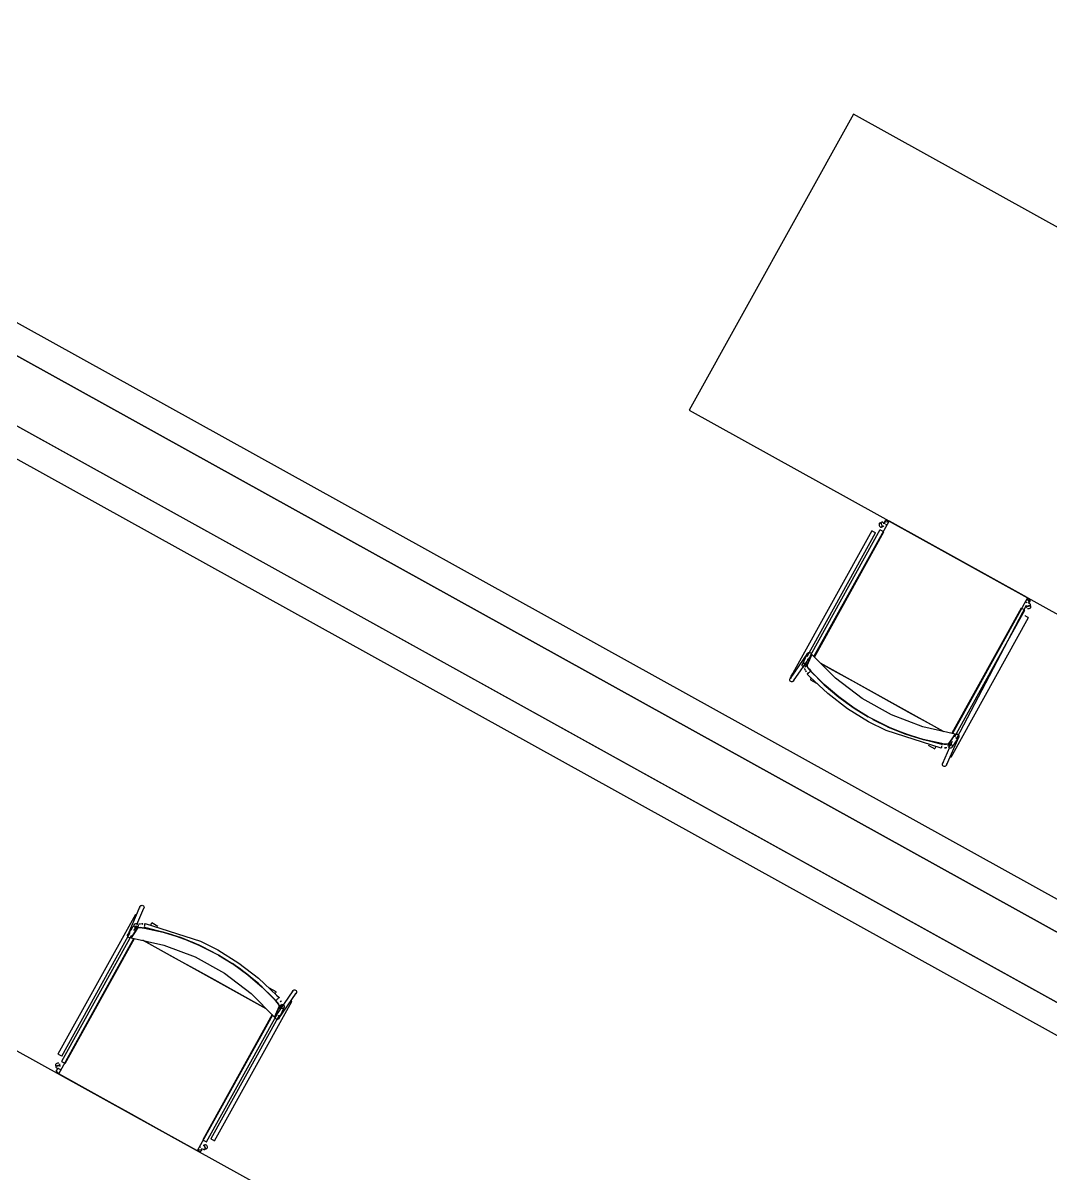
# Model space of a CAD drawing. Header units: metres. Extents: x 2.5 to 42.6, y 0.9 to 31.9.
# Drawn here: x 34.247 to 35.3, y 21.062 to 22.24 of the extents above; entities that cross this region are included whole.
import ezdxf

# ---------------------------------------------------------------- set-up
doc = ezdxf.new("R2010")
doc.units = ezdxf.units.M
for name, color, linetype in [('ARREDI', 9, 'Continuous'), ('PARETI_STRUTTURE', 7, 'Continuous'), ('PORTE_SCALE', 2, 'Continuous')]:
    doc.layers.add(name, color=color, linetype=linetype)

msp = doc.modelspace()

# ---------------------------------------------------------------- linework, layer by layer
at = {"layer": 'ARREDI'}
for points in [[(34.9293, 21.8435), (35.4803, 21.5381), (35.6483, 21.8412), (35.0973, 22.1466)], [(35.1295, 21.727), (35.1292, 21.7277), (35.129, 21.7284), (35.1292, 21.7277)], [(35.2753, 21.6504), (35.2761, 21.6505), (35.2768, 21.6502), (35.2774, 21.6497), (35.2778, 21.6491), (35.2779, 21.6486), (35.2779, 21.6484), (35.2778, 21.6476), (35.2775, 21.647), (35.2769, 21.6465), (35.2775, 21.647), (35.2777, 21.6473), (35.2778, 21.6476), (35.2779, 21.6484), (35.2778, 21.6491), (35.2774, 21.6497), (35.2768, 21.6502), (35.2761, 21.6505)], [(34.2841, 21.1647), (34.2834, 21.1647), (34.2827, 21.1649), (34.2821, 21.1654), (34.2817, 21.166), (34.2815, 21.1665), (34.2815, 21.1668), (34.2816, 21.1675), (34.282, 21.1682), (34.2826, 21.1687), (34.282, 21.1682), (34.2818, 21.1679), (34.2816, 21.1675), (34.2815, 21.1668), (34.2817, 21.166), (34.2821, 21.1654), (34.2827, 21.1649), (34.2834, 21.1647)], [(34.4303, 21.0875), (34.4304, 21.0867)]]:
    msp.add_lwpolyline(points, close=True, dxfattribs=at)
for points in [[(35.0569, 21.5911), (35.1339, 21.73)], [(35.1286, 21.7272), (35.1283, 21.7279), (35.1278, 21.7284), (35.1273, 21.7287), (35.1267, 21.7288), (35.1264, 21.7288), (35.1264, 21.7288), (35.1263, 21.7287), (35.1259, 21.7283), (35.1258, 21.7277), (35.1258, 21.727)], [(35.1332, 21.7292), (35.1328, 21.7299), (35.1323, 21.7303), (35.1315, 21.7306), (35.1308, 21.7306), (35.1301, 21.7303), (35.1295, 21.7298), (35.1293, 21.7295), (35.1291, 21.7292), (35.129, 21.7284)], [(35.1332, 21.7292), (35.1328, 21.7299), (35.1323, 21.7303), (35.1316, 21.7306), (35.1308, 21.7306), (35.1303, 21.7304), (35.1301, 21.7303), (35.1295, 21.7298), (35.1291, 21.7292), (35.129, 21.7284)], [(35.1339, 21.73), (35.2756, 21.6514)], [(35.2752, 21.6516), (35.2517, 21.6646), (35.2282, 21.6777), (35.2047, 21.6907), (35.1813, 21.7037), (35.1578, 21.7167), (35.1343, 21.7297)], [(35.1162, 21.72), (35.1162, 21.72)], [(35.1163, 21.7199), (35.1165, 21.7198), (35.117, 21.7195)], [(35.117, 21.7195), (35.1176, 21.7192), (35.1182, 21.7189), (35.1189, 21.7185), (35.1194, 21.7182), (35.1198, 21.718), (35.12, 21.7179)], [(35.1266, 21.7255), (35.1264, 21.7262), (35.126, 21.7269), (35.1255, 21.7274), (35.125, 21.7278), (35.1245, 21.7278), (35.1242, 21.7278), (35.1242, 21.7278), (35.124, 21.7277), (35.1237, 21.7273), (35.1235, 21.7267), (35.1235, 21.7261)], [(35.1235, 21.7261), (35.1237, 21.7253), (35.1241, 21.7247), (35.1246, 21.7242), (35.1251, 21.7238), (35.1256, 21.7237), (35.1259, 21.7238), (35.1259, 21.7238), (35.1261, 21.7239), (35.1264, 21.7243), (35.1266, 21.7248), (35.1266, 21.7255)], [(35.1276, 21.7192), (35.1271, 21.7195), (35.1264, 21.7198), (35.1258, 21.7202), (35.1252, 21.7205), (35.1248, 21.7207), (35.1245, 21.7209)], [(35.1258, 21.727), (35.126, 21.7263), (35.1263, 21.7257), (35.1268, 21.7251), (35.1273, 21.7248)], [(35.1282, 21.7248), (35.1283, 21.7249)], [(35.1301, 21.7266), (35.1308, 21.7263), (35.1316, 21.7263)], [(35.1301, 21.7266), (35.1308, 21.7263), (35.1316, 21.7263), (35.132, 21.7265)], [(35.2756, 21.6514), (35.1987, 21.5125)], [(35.2736, 21.648), (35.2738, 21.6475), (35.2741, 21.6469), (35.2747, 21.6464)], [(35.2738, 21.6475), (35.2741, 21.6469), (35.2747, 21.6464)], [(35.2762, 21.6462), (35.2769, 21.6465)], [(35.2762, 21.6462), (35.2769, 21.6465)], [(35.2729, 21.6387), (35.2726, 21.6388), (35.2722, 21.639), (35.2716, 21.6394), (35.271, 21.6397), (35.2703, 21.6401), (35.2698, 21.6404)], [(35.2744, 21.6435), (35.2747, 21.6431), (35.2753, 21.6428), (35.276, 21.6427), (35.2767, 21.6428), (35.2774, 21.643)], [(35.2757, 21.6428), (35.2752, 21.6425), (35.2748, 21.642), (35.2746, 21.6415), (35.2746, 21.6414), (35.2747, 21.6411)], [(35.2756, 21.6404), (35.2763, 21.6403), (35.2771, 21.6403), (35.2778, 21.6406)], [(35.2778, 21.6406), (35.2784, 21.6409), (35.2788, 21.6414), (35.2789, 21.6419), (35.2789, 21.642), (35.2788, 21.6423), (35.2784, 21.6427), (35.2779, 21.643), (35.2772, 21.6431), (35.2764, 21.643), (35.2757, 21.6428)], [(35.2774, 21.643), (35.278, 21.6433), (35.2784, 21.6438), (35.2786, 21.6443), (35.2785, 21.6444), (35.2785, 21.6445), (35.2784, 21.6447), (35.2781, 21.6451), (35.2775, 21.6454), (35.2768, 21.6455)], [(35.2727, 21.6332), (35.2729, 21.6331), (35.2733, 21.6329), (35.2739, 21.6326), (35.2745, 21.6322), (35.2752, 21.6319), (35.2757, 21.6316)], [(35.2758, 21.6315), (35.2762, 21.6313), (35.2765, 21.6312), (35.2765, 21.6311), (35.2765, 21.6311)], [(35.051, 21.5915), (35.0504, 21.592), (35.0501, 21.5927), (35.05, 21.5934), (35.0501, 21.5942), (35.0503, 21.5946), (35.0503, 21.5946), (35.0505, 21.5948), (35.0511, 21.5953), (35.0518, 21.5955)], [(35.195, 21.502), (35.1983, 21.5069), (35.2016, 21.5118), (35.1682, 21.5194), (35.1362, 21.5316), (35.1062, 21.5482), (35.0789, 21.5689), (35.0548, 21.5932), (35.0524, 21.5878), (35.05, 21.5824), (35.0501, 21.5815), (35.0508, 21.58), (35.0522, 21.5782), (35.0538, 21.5763)], [(35.0507, 21.5883), (35.0511, 21.5892)], [(35.0518, 21.5955), (35.0525, 21.5955), (35.0532, 21.5952), (35.0538, 21.5947), (35.0542, 21.5941), (35.0543, 21.5933), (35.0541, 21.5926)], [(35.053, 21.5917), (35.0548, 21.5932)], [(35.037, 21.577), (35.037, 21.5771), (35.0371, 21.577), (35.0373, 21.5769), (35.0378, 21.5766)], [(35.0378, 21.5766), (35.0384, 21.5763)], [(35.0467, 21.5802), (35.0459, 21.5805), (35.0454, 21.581), (35.045, 21.5816), (35.0449, 21.5823), (35.0449, 21.5824), (35.045, 21.583), (35.0451, 21.5832), (35.0454, 21.5837), (35.046, 21.5841), (35.0467, 21.5844)], [(35.0467, 21.5844), (35.0474, 21.5843), (35.0482, 21.5841), (35.0487, 21.5836), (35.0491, 21.583), (35.0492, 21.5822), (35.0492, 21.5822), (35.0491, 21.5815), (35.049, 21.5814), (35.0487, 21.5809), (35.0481, 21.5804), (35.0474, 21.5802)], [(35.0479, 21.5776), (35.0471, 21.5791)], [(35.0471, 21.5791), (35.0478, 21.5776)], [(35.0477, 21.5814), (35.0494, 21.5853), (35.0499, 21.5865)], [(35.0492, 21.5757), (35.0484, 21.5768)], [(35.0484, 21.5768), (35.0491, 21.5758)], [(35.0537, 21.5763), (35.0521, 21.5782), (35.0508, 21.5801), (35.0501, 21.5816), (35.0499, 21.5824)], [(35.0501, 21.5733), (35.0503, 21.5735), (35.0507, 21.5739), (35.0512, 21.5743), (35.0518, 21.5748), (35.0523, 21.5753)], [(35.0523, 21.5753), (35.0528, 21.5757), (35.0531, 21.576), (35.0533, 21.5762)], [(35.098, 21.5384), (35.0822, 21.5498), (35.0675, 21.5625), (35.0537, 21.5763)], [(35.0538, 21.5762), (35.0675, 21.5624), (35.0823, 21.5497), (35.098, 21.5384)], [(35.0635, 21.5844), (35.0761, 21.5774), (35.0962, 21.5663), (35.1164, 21.5551), (35.1366, 21.5439), (35.1568, 21.5327), (35.1769, 21.5215), (35.1895, 21.5146)], [(35.1894, 21.5146), (35.0635, 21.5844)], [(35.0347, 21.5653), (35.0339, 21.5653), (35.0332, 21.5656), (35.0327, 21.5661), (35.0323, 21.5667), (35.0322, 21.5675), (35.0323, 21.5682), (35.0325, 21.5686), (35.0325, 21.5686), (35.0327, 21.5688), (35.0333, 21.5693), (35.034, 21.5695)], [(35.0365, 21.5674), (35.0363, 21.5666), (35.0361, 21.5662), (35.0361, 21.5662), (35.036, 21.566), (35.0354, 21.5655), (35.0347, 21.5653)], [(35.0507, 21.5738), (35.05, 21.5747)], [(35.0501, 21.5733), (35.0501, 21.5733)], [(35.0542, 21.5693), (35.0539, 21.5686), (35.0535, 21.5681), (35.0533, 21.5676), (35.0532, 21.5674)], [(35.1123, 21.5296), (35.098, 21.5383)], [(35.0981, 21.5383), (35.1123, 21.5296)], [(35.1172, 21.5269), (35.1318, 21.5196)], [(35.1318, 21.5196), (35.1172, 21.5269)], [(35.1323, 21.5193), (35.1501, 21.5121), (35.1687, 21.5063), (35.1876, 21.502)], [(35.1878, 21.502), (35.1688, 21.5063), (35.1502, 21.5121), (35.1324, 21.5193)], [(35.1986, 21.5043), (35.1978, 21.5031), (35.1945, 21.4982)], [(35.2016, 21.5118), (35.2012, 21.5089), (35.2016, 21.5118)], [(35.2014, 21.511), (35.2019, 21.5115), (35.2026, 21.5118), (35.2034, 21.5118), (35.2041, 21.5116), (35.2047, 21.5111), (35.2051, 21.5105)], [(35.2051, 21.5105), (35.2053, 21.5098), (35.2052, 21.509), (35.2051, 21.5088), (35.2051, 21.5088), (35.2049, 21.5084), (35.2043, 21.5079), (35.2036, 21.5076), (35.2029, 21.5075), (35.2022, 21.5078)], [(35.1805, 21.4968), (35.1807, 21.497), (35.1809, 21.4975), (35.1812, 21.498), (35.1816, 21.4987)], [(35.1876, 21.4995), (35.1874, 21.4988), (35.1873, 21.4981), (35.1872, 21.4976), (35.1872, 21.4974), (35.1872, 21.4973), (35.1872, 21.4973), (35.1872, 21.4976)], [(35.1879, 21.5016), (35.1879, 21.5014), (35.1878, 21.5009), (35.1877, 21.5003)], [(35.1878, 21.502), (35.1902, 21.5016), (35.1925, 21.5015), (35.1942, 21.5017), (35.195, 21.502)], [(35.195, 21.502), (35.1942, 21.5017), (35.1926, 21.5015), (35.1903, 21.5016), (35.1878, 21.502)], [(35.1928, 21.4978), (35.192, 21.4977), (35.1907, 21.4978)], [(35.1907, 21.4977), (35.192, 21.4977)], [(35.1943, 21.4994), (35.1944, 21.5001), (35.1946, 21.5007), (35.1947, 21.5008), (35.1952, 21.5013), (35.1952, 21.5013), (35.1959, 21.5016), (35.1966, 21.5016), (35.1973, 21.5014), (35.1979, 21.5009), (35.1984, 21.5003)], [(35.1984, 21.5003), (35.1985, 21.4996), (35.1985, 21.4988), (35.1982, 21.4983), (35.1981, 21.4982), (35.1976, 21.4977), (35.1976, 21.4977), (35.1969, 21.4974), (35.1962, 21.4974), (35.1955, 21.4976), (35.1949, 21.4981)], [(35.1886, 21.48), (35.1884, 21.4807), (35.1885, 21.4815), (35.1886, 21.4817), (35.1886, 21.4817), (35.1888, 21.4821), (35.1894, 21.4826)], [(35.1925, 21.4817), (35.1927, 21.4809), (35.1926, 21.4802), (35.1925, 21.48), (35.1925, 21.48), (35.1923, 21.4795), (35.1917, 21.479), (35.191, 21.4787), (35.1903, 21.4787), (35.1896, 21.4789), (35.189, 21.4794), (35.1886, 21.48)], [(35.196, 21.489), (35.1965, 21.4886)], [(35.1965, 21.4886), (35.197, 21.4884), (35.1972, 21.4883)], [(35.1973, 21.4882), (35.1973, 21.4882)], [(34.3669, 21.3335), (34.3668, 21.3342), (34.3669, 21.335), (34.3669, 21.3352), (34.3669, 21.3352), (34.3672, 21.3356), (34.3677, 21.3361), (34.3684, 21.3364), (34.3692, 21.3365), (34.3699, 21.3362), (34.3705, 21.3358), (34.3709, 21.3352)], [(34.3709, 21.3352), (34.3711, 21.3344), (34.371, 21.3337), (34.3709, 21.3335), (34.3709, 21.3335), (34.3707, 21.333), (34.3701, 21.3325)], [(34.3611, 21.3149), (34.3609, 21.3156), (34.361, 21.3163), (34.3613, 21.3168), (34.3613, 21.317), (34.3618, 21.3174), (34.3619, 21.3175), (34.3626, 21.3177), (34.3633, 21.3178), (34.364, 21.3176), (34.3646, 21.3171)], [(34.365, 21.3165), (34.3652, 21.3157), (34.3651, 21.315), (34.3649, 21.3145), (34.3648, 21.3143), (34.3643, 21.3139), (34.3636, 21.3136), (34.3628, 21.3135), (34.3621, 21.3138), (34.3615, 21.3142), (34.3611, 21.3149)], [(34.3629, 21.3265), (34.3625, 21.3268), (34.3622, 21.3269)], [(34.3622, 21.3269), (34.3622, 21.3269)], [(34.3635, 21.3262), (34.3629, 21.3265)], [(34.3658, 21.3173), (34.3675, 21.3175)], [(34.3674, 21.3175), (34.3658, 21.3173)], [(34.3697, 21.3174), (34.3684, 21.3174)], [(34.3687, 21.3174), (34.3698, 21.3173)], [(34.3711, 21.3172), (34.3721, 21.317)], [(34.3722, 21.317), (34.3711, 21.3172)], [(34.3719, 21.3156), (34.372, 21.3164), (34.3722, 21.317)], [(34.3722, 21.3175), (34.3723, 21.3178), (34.3723, 21.3178), (34.3723, 21.3178)], [(34.3789, 21.3183), (34.3788, 21.3181), (34.3786, 21.3177), (34.3782, 21.3171), (34.3779, 21.3165)], [(34.3544, 21.3046), (34.3542, 21.3054), (34.3543, 21.3061), (34.3544, 21.3063), (34.3544, 21.3063), (34.3546, 21.3068), (34.3551, 21.3073), (34.3558, 21.3076), (34.3566, 21.3076)], [(34.3581, 21.3042), (34.3575, 21.3037), (34.3568, 21.3034), (34.3561, 21.3033), (34.3554, 21.3036), (34.3548, 21.304), (34.3543, 21.3046)], [(34.3717, 21.3132), (34.3693, 21.3135), (34.367, 21.3136), (34.3653, 21.3135), (34.3645, 21.3131), (34.3612, 21.3082), (34.3579, 21.3033), (34.3913, 21.2958), (34.4233, 21.2836), (34.4533, 21.267), (34.4806, 21.2463), (34.5047, 21.2219), (34.5071, 21.2273), (34.5095, 21.2327)], [(34.3579, 21.3033), (34.3582, 21.3056)], [(34.3608, 21.3107), (34.3617, 21.312), (34.3641, 21.3156)], [(34.3645, 21.3131), (34.3652, 21.3135), (34.3669, 21.3136), (34.3692, 21.3135), (34.3717, 21.3132)], [(34.3716, 21.3136), (34.3716, 21.3138), (34.3717, 21.3143), (34.3718, 21.3149)], [(34.3717, 21.3132), (34.3907, 21.3089), (34.4093, 21.303), (34.4273, 21.2957), (34.4423, 21.2882)], [(34.4423, 21.2882), (34.4274, 21.2957), (34.4094, 21.303), (34.3908, 21.3088), (34.3718, 21.3131)], [(34.4256, 21.0852), (34.2838, 21.1638), (34.3608, 21.3026)], [(34.4959, 21.2308), (34.4834, 21.2377), (34.4633, 21.2489), (34.4431, 21.2601), (34.4229, 21.2713), (34.4027, 21.2825), (34.3826, 21.2936), (34.37, 21.3006)], [(34.37, 21.3006), (34.4959, 21.2308)], [(34.4611, 21.277), (34.4472, 21.2855)], [(34.4472, 21.2855), (34.4612, 21.277)], [(34.0791, 21.277), (34.6301, 20.9716)], [(34.5056, 21.239), (34.4919, 21.2528), (34.4772, 21.2654), (34.4616, 21.2767)], [(34.4617, 21.2767), (34.4772, 21.2654), (34.492, 21.2527), (34.5057, 21.2389)], [(34.5052, 21.2459), (34.5056, 21.2465), (34.5059, 21.2471), (34.5062, 21.2475), (34.5063, 21.2477)], [(34.523, 21.2478), (34.5231, 21.2485), (34.5234, 21.249), (34.5234, 21.249), (34.5235, 21.2492), (34.5241, 21.2496), (34.5248, 21.2499)], [(34.5248, 21.2499), (34.5256, 21.2499), (34.5262, 21.2496), (34.5268, 21.2491), (34.5272, 21.2484), (34.5273, 21.2477), (34.5272, 21.247), (34.5269, 21.2465), (34.5269, 21.2465), (34.5268, 21.2463), (34.5262, 21.2459), (34.5255, 21.2456)], [(34.5095, 21.2327), (34.5094, 21.2336), (34.5086, 21.2351), (34.5073, 21.237), (34.5057, 21.2389)], [(34.5057, 21.2389), (34.5074, 21.2369), (34.5087, 21.2351), (34.5094, 21.2336), (34.5095, 21.2327)], [(34.5071, 21.2399), (34.5067, 21.2394), (34.5063, 21.2391), (34.5062, 21.239)], [(34.5092, 21.2417), (34.5093, 21.2418), (34.5094, 21.2419), (34.5093, 21.2418), (34.5091, 21.2416), (34.5087, 21.2413), (34.5082, 21.2409), (34.5077, 21.2404), (34.5071, 21.2399)], [(34.5125, 21.2352), (34.5101, 21.2298), (34.5095, 21.2285)], [(34.5128, 21.2308), (34.512, 21.2308), (34.5113, 21.2311), (34.5107, 21.2316), (34.5104, 21.2322), (34.5103, 21.2329), (34.5103, 21.2329), (34.5104, 21.2336), (34.5104, 21.2338), (34.5108, 21.2343), (34.5114, 21.2347), (34.5121, 21.235)], [(34.5109, 21.2386), (34.5116, 21.2376)], [(34.5116, 21.2375), (34.5109, 21.2386)], [(34.5135, 21.2347), (34.5141, 21.2342), (34.5145, 21.2336), (34.5146, 21.2328), (34.5146, 21.2328), (34.5144, 21.2321), (34.5144, 21.232), (34.5141, 21.2315), (34.5135, 21.231), (34.5128, 21.2308)], [(34.5217, 21.2385), (34.5211, 21.2388)], [(34.5224, 21.2381), (34.5224, 21.2381), (34.5224, 21.2381), (34.5221, 21.2383), (34.5217, 21.2385)], [(34.5026, 21.2241), (34.4256, 21.0852)], [(34.507, 21.2239), (34.5047, 21.2219)], [(34.5047, 21.2219), (34.507, 21.2239)], [(34.5077, 21.2196), (34.5069, 21.2197), (34.5062, 21.2199), (34.5057, 21.2204), (34.5053, 21.2211), (34.5052, 21.2218)], [(34.5084, 21.2236), (34.509, 21.2231), (34.5094, 21.2225), (34.5095, 21.2217), (34.5094, 21.221), (34.5091, 21.2206), (34.5091, 21.2205), (34.509, 21.2203), (34.5084, 21.2199), (34.5077, 21.2196)], [(34.2817, 21.1746), (34.2811, 21.1742), (34.2807, 21.1738), (34.2805, 21.1733), (34.2806, 21.1731), (34.2807, 21.1728), (34.281, 21.1724), (34.2816, 21.1722), (34.2823, 21.1721), (34.283, 21.1721), (34.2837, 21.1723)], [(34.2838, 21.1747), (34.2831, 21.1749), (34.2824, 21.1748), (34.2817, 21.1746)], [(34.2837, 21.1836), (34.2833, 21.1839), (34.283, 21.184), (34.283, 21.184), (34.283, 21.184)], [(34.2867, 21.1819), (34.2865, 21.182), (34.2862, 21.1823), (34.2856, 21.1826), (34.285, 21.1829), (34.2843, 21.1833), (34.2837, 21.1836)], [(34.2866, 21.1765), (34.2868, 21.1764), (34.2873, 21.1761), (34.2878, 21.1758), (34.2885, 21.1754), (34.2891, 21.1751), (34.2897, 21.1748)], [(34.282, 21.1722), (34.2815, 21.1718), (34.2811, 21.1714), (34.2809, 21.1709), (34.2809, 21.1707), (34.2809, 21.1707), (34.281, 21.1704), (34.2814, 21.17), (34.2819, 21.1697), (34.2826, 21.1696), (34.2834, 21.1697)], [(34.2851, 21.1717), (34.2847, 21.172), (34.2842, 21.1723), (34.2835, 21.1724), (34.2827, 21.1724), (34.282, 21.1722)], [(34.2857, 21.1676), (34.2853, 21.1683), (34.2847, 21.1687), (34.284, 21.169), (34.2833, 21.169), (34.2826, 21.1687)], [(34.2858, 21.1672), (34.2857, 21.1676), (34.2853, 21.1683), (34.2847, 21.1687), (34.284, 21.169), (34.2833, 21.169), (34.2826, 21.1687)], [(34.2837, 21.1723), (34.2843, 21.1727), (34.2847, 21.1731), (34.2848, 21.1736), (34.2848, 21.1738), (34.2847, 21.1741)], [(34.2843, 21.1635), (34.3078, 21.1505), (34.3312, 21.1375), (34.3547, 21.1245), (34.3782, 21.1115), (34.4017, 21.0985), (34.4249, 21.0856)], [(34.4318, 21.096), (34.4324, 21.0957), (34.433, 21.0953), (34.4337, 21.095), (34.4343, 21.0946), (34.4347, 21.0944), (34.4349, 21.0943)], [(34.4425, 21.0956), (34.4419, 21.0959), (34.4412, 21.0963), (34.4406, 21.0966), (34.4401, 21.097), (34.4396, 21.0972), (34.4395, 21.0973)], [(34.4432, 21.0952), (34.4429, 21.0954), (34.4425, 21.0956)], [(34.4432, 21.0952), (34.4432, 21.0952)], [(34.4262, 21.0859), (34.4266, 21.0853), (34.4272, 21.0848), (34.4279, 21.0846), (34.4287, 21.0846), (34.4294, 21.0848), (34.43, 21.0853), (34.4302, 21.0857), (34.4303, 21.086), (34.4304, 21.0867)], [(34.4263, 21.0859), (34.4266, 21.0853), (34.4272, 21.0848), (34.4279, 21.0846), (34.4287, 21.0846), (34.4291, 21.0847), (34.4294, 21.0848), (34.4299, 21.0853), (34.4303, 21.086), (34.4304, 21.0867)], [(34.4293, 21.0886), (34.4286, 21.0888), (34.4279, 21.0888), (34.4274, 21.0887)], [(34.4293, 21.0886), (34.4286, 21.0888), (34.4279, 21.0888)], [(34.4312, 21.0873), (34.4317, 21.0868), (34.4322, 21.0864), (34.4327, 21.0863), (34.433, 21.0864), (34.4332, 21.0865), (34.4335, 21.0869), (34.4337, 21.0874), (34.4337, 21.0881)], [(34.4337, 21.0881), (34.4335, 21.0888), (34.4331, 21.0895), (34.4327, 21.09), (34.4321, 21.0904), (34.4316, 21.0905)], [(34.4359, 21.0891), (34.4357, 21.0898), (34.4354, 21.0905), (34.4349, 21.091), (34.4344, 21.0913), (34.4339, 21.0914), (34.4336, 21.0913), (34.4335, 21.0913), (34.4334, 21.0913), (34.4331, 21.0909), (34.4329, 21.0903), (34.4329, 21.0896)], [(34.4329, 21.0896), (34.4331, 21.0889), (34.4335, 21.0883), (34.4339, 21.0877), (34.4345, 21.0874), (34.435, 21.0873), (34.4353, 21.0874), (34.4353, 21.0874), (34.4354, 21.0875), (34.4358, 21.0879), (34.4359, 21.0884), (34.4359, 21.0891)]]:
    msp.add_lwpolyline(points, dxfattribs=at)
at = {"layer": 'PARETI_STRUTTURE'}
for points in [[(35.6644, 21.1439), (33.6868, 22.24)], [(35.6759, 21.1038), (33.6725, 22.2142)], [(33.6725, 22.2142), (35.6759, 21.1038), (35.6902, 21.1296)], [(33.642, 22.1591), (35.6194, 21.0631)], [(35.6194, 21.063), (33.642, 22.1591)], [(33.6277, 22.1332), (35.6051, 21.0372)], [(35.1264, 21.7288), (35.1242, 21.7278)], [(35.1293, 21.7295), (35.1333, 21.729), (35.133, 21.7296), (35.1327, 21.73), (35.1322, 21.7304), (35.1316, 21.7306), (35.131, 21.7306), (35.1305, 21.7305), (35.1303, 21.7304)], [(35.2752, 21.6516), (35.1343, 21.7297)], [(35.1162, 21.72), (35.037, 21.5771)], [(35.0499, 21.5914), (35.12, 21.7179)], [(35.1245, 21.7209), (35.0531, 21.5921)], [(35.0573, 21.5907), (35.1283, 21.7188)], [(35.1259, 21.7238), (35.1282, 21.7248)], [(35.2777, 21.6473), (35.2752, 21.6504), (35.2758, 21.6505), (35.2763, 21.6504), (35.2769, 21.6502), (35.2774, 21.6498), (35.2777, 21.6493), (35.2779, 21.6488), (35.2779, 21.6486)], [(35.2691, 21.6408), (35.1981, 21.5126)], [(35.2012, 21.5094), (35.2729, 21.6387)], [(35.2743, 21.6435), (35.2025, 21.5066)], [(35.2789, 21.642), (35.2786, 21.6444)], [(35.1973, 21.4882), (35.2765, 21.6311)], [(35.0503, 21.5946), (35.0325, 21.5686)], [(35.0361, 21.5662), (35.0539, 21.5922)], [(35.0451, 21.5832), (35.0501, 21.5938)], [(35.054, 21.592), (35.054, 21.5918), (35.0539, 21.5917), (35.0539, 21.5916), (35.0538, 21.5915), (35.0537, 21.5914), (35.0537, 21.5912), (35.0536, 21.5911), (35.0536, 21.591), (35.0535, 21.5909), (35.0535, 21.5908), (35.0534, 21.5906), (35.0534, 21.5905), (35.0533, 21.5904), (35.0532, 21.5903), (35.0532, 21.5902), (35.0531, 21.5901), (35.0531, 21.5899), (35.053, 21.5898), (35.053, 21.5897), (35.0529, 21.5896), (35.0528, 21.5895), (35.0528, 21.5893), (35.0527, 21.5892), (35.0527, 21.5891), (35.0526, 21.589), (35.0526, 21.5889), (35.0525, 21.5887), (35.0525, 21.5886), (35.0524, 21.5885), (35.0523, 21.5884), (35.0523, 21.5883), (35.0522, 21.5882), (35.0522, 21.588), (35.0521, 21.5879), (35.0521, 21.5878), (35.052, 21.5877), (35.052, 21.5876), (35.0519, 21.5875), (35.0518, 21.5873), (35.0518, 21.5872), (35.0517, 21.5871), (35.0517, 21.587), (35.0516, 21.5869), (35.0515, 21.5867), (35.0515, 21.5866), (35.0514, 21.5865), (35.0514, 21.5864), (35.0513, 21.5863), (35.0513, 21.5861), (35.0512, 21.586), (35.0512, 21.5859), (35.0511, 21.5858), (35.051, 21.5857), (35.051, 21.5856), (35.0509, 21.5854), (35.0509, 21.5853), (35.0508, 21.5852), (35.0508, 21.5851), (35.0507, 21.585), (35.0507, 21.5848), (35.0506, 21.5847), (35.0505, 21.5846), (35.0505, 21.5845), (35.0504, 21.5844), (35.0504, 21.5842), (35.0503, 21.5841), (35.0503, 21.584), (35.0502, 21.5839), (35.0502, 21.5838), (35.0501, 21.5836), (35.05, 21.5835), (35.05, 21.5834), (35.0499, 21.5833), (35.0499, 21.5832), (35.0498, 21.5831), (35.0498, 21.5829), (35.0497, 21.5828), (35.0496, 21.5827), (35.0496, 21.5826), (35.0495, 21.5825), (35.0495, 21.5823), (35.0494, 21.5822), (35.0494, 21.5821), (35.0493, 21.582), (35.0493, 21.5819), (35.0492, 21.5818), (35.0491, 21.5816), (35.0491, 21.5815), (35.049, 21.5814), (35.049, 21.5814)], [(35.0324, 21.5684), (35.033, 21.5696), (35.0337, 21.571), (35.0353, 21.5739), (35.037, 21.5771)], [(35.0494, 21.5853), (35.0485, 21.5837)], [(35.0533, 21.5762), (35.0714, 21.5587), (35.0911, 21.5432), (35.1122, 21.5297), (35.1147, 21.5283)], [(35.1126, 21.5245), (35.0912, 21.5378), (35.0711, 21.5532), (35.0527, 21.5706), (35.0501, 21.5733)], [(35.0532, 21.5674), (35.0594, 21.5639)], [(35.1147, 21.5283), (35.1372, 21.5172), (35.1607, 21.5085), (35.185, 21.5022), (35.1879, 21.5016)], [(35.1872, 21.4973), (35.1307, 21.5154), (35.1126, 21.5245)], [(35.1925, 21.48), (35.2051, 21.5088)], [(35.1946, 21.5007), (35.2009, 21.5105)], [(35.2051, 21.5088), (35.2046, 21.5082), (35.2045, 21.5081), (35.2044, 21.508), (35.2044, 21.5079), (35.2043, 21.5078), (35.2042, 21.5076), (35.2041, 21.5075), (35.2041, 21.5074), (35.204, 21.5073), (35.2039, 21.5072), (35.2039, 21.5071), (35.2038, 21.507), (35.2037, 21.5069), (35.2036, 21.5068), (35.2036, 21.5067), (35.2035, 21.5065), (35.2034, 21.5064), (35.2034, 21.5063), (35.2033, 21.5062), (35.2032, 21.5061), (35.2031, 21.506), (35.2031, 21.5059), (35.203, 21.5058), (35.2029, 21.5057), (35.2029, 21.5055), (35.2028, 21.5054), (35.2027, 21.5053), (35.2026, 21.5052), (35.2026, 21.5051), (35.2025, 21.505), (35.2024, 21.5049), (35.2024, 21.5048), (35.2023, 21.5047), (35.2022, 21.5046), (35.2021, 21.5044), (35.2021, 21.5043), (35.202, 21.5042), (35.2019, 21.5041), (35.2019, 21.504), (35.2018, 21.5039), (35.2017, 21.5038), (35.2017, 21.5037), (35.2016, 21.5036), (35.2015, 21.5034), (35.2014, 21.5033), (35.2014, 21.5032), (35.2013, 21.5031), (35.2012, 21.503), (35.2012, 21.5029), (35.2011, 21.5028), (35.201, 21.5027), (35.201, 21.5026), (35.2009, 21.5025), (35.2008, 21.5024), (35.2007, 21.5022), (35.2007, 21.5021), (35.2006, 21.502), (35.2005, 21.5019), (35.2005, 21.5018), (35.2004, 21.5017), (35.2003, 21.5016), (35.2002, 21.5015), (35.2002, 21.5014), (35.2001, 21.5012), (35.2, 21.5011), (35.2, 21.501), (35.1999, 21.5009), (35.1998, 21.5008), (35.1997, 21.5007), (35.1997, 21.5006), (35.1996, 21.5005), (35.1995, 21.5004), (35.1995, 21.5003), (35.1994, 21.5001), (35.1993, 21.5), (35.1992, 21.4999), (35.1992, 21.4998), (35.1991, 21.4997), (35.199, 21.4996), (35.199, 21.4995), (35.1989, 21.4994), (35.1988, 21.4993), (35.1988, 21.4991), (35.1987, 21.499), (35.1986, 21.4989), (35.1985, 21.4988), (35.1985, 21.4987), (35.1984, 21.4986), (35.1983, 21.4985), (35.1983, 21.4984), (35.1982, 21.4983)], [(35.2011, 21.5105), (35.2007, 21.5096)], [(35.1738, 21.5005), (35.1805, 21.4968)], [(35.1956, 21.4979), (35.1886, 21.4817)], [(35.1982, 21.5037), (35.1963, 21.4994)], [(35.1969, 21.5015), (35.1974, 21.5024)], [(34.3669, 21.3352), (34.3544, 21.3063)], [(34.3636, 21.3168), (34.3709, 21.3335)], [(34.3622, 21.3269), (34.283, 21.184)], [(34.3723, 21.3178), (34.4288, 21.2998), (34.4468, 21.2907)], [(34.3852, 21.3149), (34.3789, 21.3184)], [(34.3579, 21.3053), (34.2866, 21.1765)], [(34.2868, 21.1819), (34.357, 21.3086)], [(34.3583, 21.3046), (34.3588, 21.3056)], [(34.3649, 21.3145), (34.3585, 21.3046)], [(34.3613, 21.3114), (34.3632, 21.3158)], [(34.3626, 21.3137), (34.3621, 21.3128)], [(34.4447, 21.2869), (34.4222, 21.2979), (34.3987, 21.3067), (34.3745, 21.313), (34.3716, 21.3136)], [(34.2904, 21.1744), (34.3614, 21.3025)], [(34.5061, 21.239), (34.4881, 21.2564), (34.4684, 21.272), (34.4473, 21.2855), (34.4447, 21.2869)], [(34.4468, 21.2907), (34.4683, 21.2773), (34.4884, 21.2619), (34.5068, 21.2446), (34.5094, 21.2419)], [(34.5063, 21.2478), (34.4996, 21.2515)], [(34.5234, 21.249), (34.5055, 21.223)], [(34.5091, 21.2205), (34.5269, 21.2465)], [(34.4432, 21.0952), (34.5224, 21.2381)], [(34.5054, 21.2232), (34.5055, 21.2233), (34.5056, 21.2234), (34.5056, 21.2236), (34.5057, 21.2237), (34.5057, 21.2238), (34.5058, 21.2239), (34.5058, 21.224), (34.5059, 21.2241), (34.5059, 21.2243), (34.506, 21.2244), (34.5061, 21.2245), (34.5061, 21.2246), (34.5062, 21.2247), (34.5062, 21.2249), (34.5063, 21.225), (34.5063, 21.2251), (34.5064, 21.2252), (34.5065, 21.2253), (34.5065, 21.2254), (34.5066, 21.2256), (34.5066, 21.2257), (34.5067, 21.2258), (34.5067, 21.2259), (34.5068, 21.226), (34.5068, 21.2262), (34.5069, 21.2263), (34.507, 21.2264), (34.507, 21.2265), (34.5071, 21.2266), (34.5071, 21.2268), (34.5072, 21.2269), (34.5072, 21.227), (34.5073, 21.2271), (34.5073, 21.2272), (34.5074, 21.2274), (34.5075, 21.2275), (34.5075, 21.2276), (34.5076, 21.2277), (34.5076, 21.2278), (34.5077, 21.2279), (34.5077, 21.2281), (34.5078, 21.2282), (34.5079, 21.2283), (34.5079, 21.2284), (34.508, 21.2285), (34.508, 21.2287), (34.5081, 21.2288), (34.5081, 21.2289), (34.5082, 21.229), (34.5083, 21.2291), (34.5083, 21.2293), (34.5084, 21.2294), (34.5084, 21.2295), (34.5085, 21.2296), (34.5085, 21.2297), (34.5086, 21.2298), (34.5086, 21.23), (34.5087, 21.2301), (34.5088, 21.2302), (34.5088, 21.2303), (34.5089, 21.2304), (34.5089, 21.2305), (34.509, 21.2307), (34.509, 21.2308), (34.5091, 21.2309), (34.5091, 21.231), (34.5092, 21.2311), (34.5093, 21.2313), (34.5093, 21.2314), (34.5094, 21.2315), (34.5094, 21.2316), (34.5095, 21.2317), (34.5095, 21.2319), (34.5096, 21.232), (34.5097, 21.2321), (34.5097, 21.2322), (34.5098, 21.2323), (34.5098, 21.2324), (34.5099, 21.2326), (34.5099, 21.2327), (34.51, 21.2328), (34.51, 21.2329), (34.5101, 21.233), (34.5102, 21.2332), (34.5102, 21.2333), (34.5103, 21.2334), (34.5103, 21.2335), (34.5104, 21.2336), (34.5104, 21.2338), (34.5104, 21.2338)], [(34.5022, 21.2245), (34.4312, 21.0964)], [(34.4349, 21.0943), (34.5066, 21.2236)], [(34.5097, 21.224), (34.5082, 21.2214)], [(34.5144, 21.232), (34.5094, 21.2213)], [(34.5105, 21.2305), (34.511, 21.2315)], [(34.5081, 21.2212), (34.4394, 21.0973)], [(34.2806, 21.1731), (34.2809, 21.1707)], [(34.2843, 21.1635), (34.4249, 21.0856)], [(34.2852, 21.1714), (34.2848, 21.1738)], [(34.4302, 21.0856), (34.4262, 21.0861), (34.4264, 21.0856), (34.4268, 21.0851), (34.4273, 21.0848), (34.4278, 21.0846), (34.4284, 21.0845), (34.429, 21.0847), (34.4291, 21.0847)], [(34.4336, 21.0913), (34.4316, 21.0905)], [(34.433, 21.0864), (34.4353, 21.0874)]]:
    msp.add_lwpolyline(points, dxfattribs=at)
at = {"layer": 'PORTE_SCALE'}
msp.add_arc((27.2489, 25.8785), 8.4496, 327.24518, 327.32499, dxfattribs=at)

doc.saveas('drawing.dxf')
